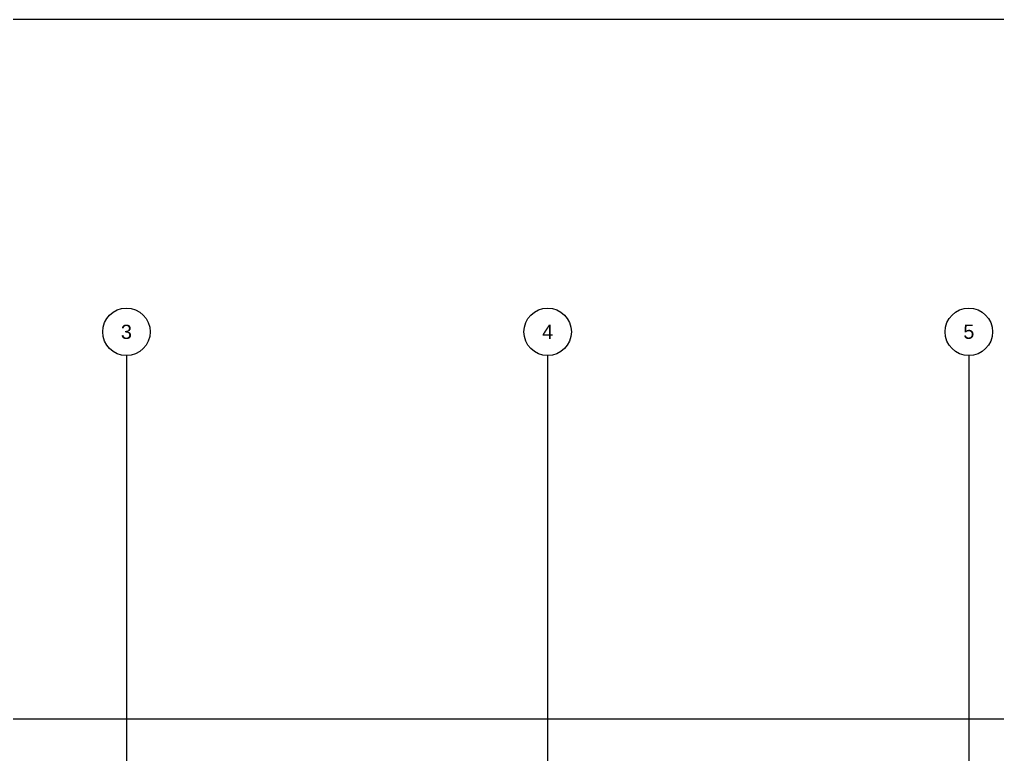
# Model space of a CAD drawing. Header units: inches. Extents: x -21257 to 11444, y 0 to 8704.
# Drawn here: x 1976 to 3369, y 7657 to 8704 of the extents above; entities that cross this region are included whole.
import ezdxf
from ezdxf.enums import TextEntityAlignment as Align

# ---------------------------------------------------------------- set-up
doc = ezdxf.new("R2010")
doc.units = ezdxf.units.IN
doc.header["$MEASUREMENT"] = 0
doc.linetypes.add('CENTER2', pattern=[1.125, 0.75, -0.125, 0.125, -0.125])
for name, color, linetype in [('Bldg_Cline', 8, 'CENTER2'), ('Bldg_Colnum', 8, 'Continuous'), ('ECT_PAGE_FRAM', 7, 'Continuous')]:
    doc.layers.add(name, color=color, linetype=linetype)
doc.styles.add('Fortna', font='arial.ttf', dxfattribs={"height": 0.09375})

# ---------------------------------------------------------------- blocks, each defined once
blk = doc.blocks.new('Colnum')
blk.add_circle((0, 0), 0.1566)
at = {"style": 'Fortna'}
blk.add_attdef('1', text='', height=0.0938, dxfattribs=at).set_placement((0, 0), align=Align.MIDDLE)
blk = doc.blocks.new('Promise-US15-100330-00-10-003 Bldg Colums')
at = {"layer": 'Bldg_Cline'}
for p, q in [((10035, 7192), (72, 7192)), ((10035, 7192), (74, 7192)), ((1200, 7192), (1200, 8)), ((1800, 7192), (1800, 8)), ((2400, 7192), (2400, 8))]:
    blk.add_line(p, q, dxfattribs=at)
at = {"layer": 'Bldg_Colnum'}
for p, q in [((1200, 7709.9), (1200, 7192)), ((1800, 7709.9), (1800, 7192)), ((2400, 7709.9), (2400, 7192))]:
    blk.add_line(p, q, dxfattribs=at)
at = {"layer": 'Bldg_Colnum', "xscale": 216, "yscale": 216, "zscale": 216}
for p, values in [((1200, 7743.7), {'1': '3'}), ((1800, 7743.7), {'1': '4'}), ((2400, 7743.7), {'1': '5'})]:
    blk.add_blockref('Colnum', p, dxfattribs=at).add_auto_attribs(values)

msp = doc.modelspace()

# ---------------------------------------------------------------- linework, layer by layer
at = {"layer": 'ECT_PAGE_FRAM'}
msp.add_lwpolyline([(0, 0), (11264, 0), (11264, 8704), (0, 8704)], close=True, dxfattribs=at)

# ---------------------------------------------------------------- block references
msp.add_blockref('Promise-US15-100330-00-10-003 Bldg Colums', (928.1, 515.5))

doc.saveas('drawing.dxf')
